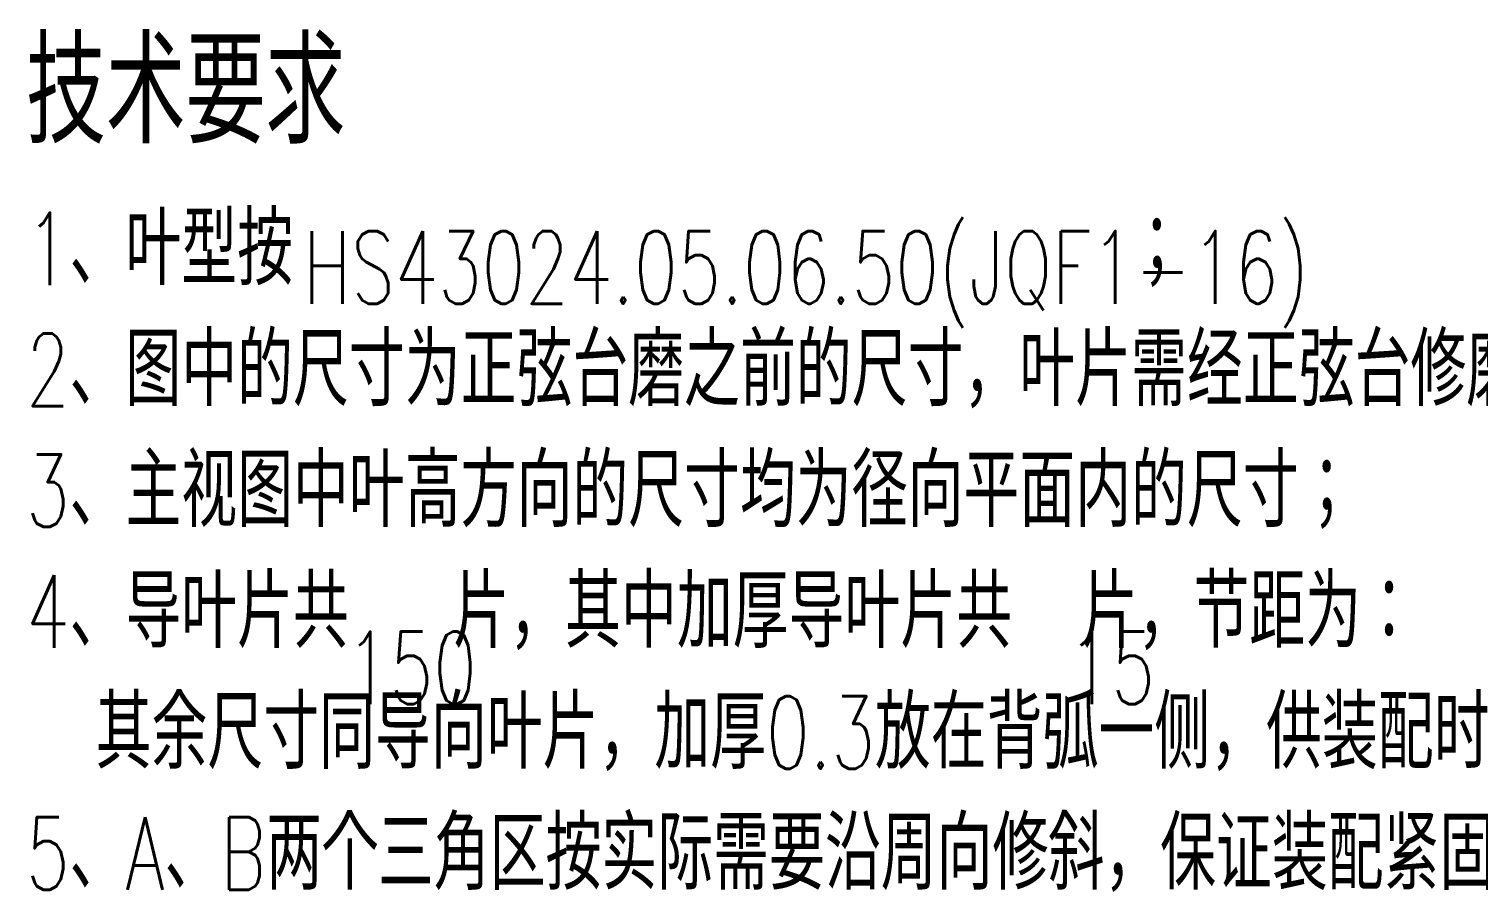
# Model space of a CAD drawing. Header units: inches. Extents: x 1744 to 2164, y 494 to 791.
# Drawn here: x 1972.2 to 2042.1, y 565.5 to 607.2 of the extents above; entities that cross this region are included whole.
import ezdxf

# ---------------------------------------------------------------- set-up
doc = ezdxf.new("R2010")
doc.units = ezdxf.units.IN
doc.header["$MEASUREMENT"] = 0
doc.layers.add('6文字层', color=3, linetype='Continuous', lineweight=0)
doc.styles.add('HCTC', font='ROMANS.SHX', dxfattribs={"width": 0.7, "bigfont": 'INTECAD.SHX'})

# ---------------------------------------------------------------- blocks, each defined once
blk = doc.blocks.new('导叶12.5-54.7')
at = {"layer": '6文字层', "style": 'HCTC', "width": 0.7}
for tag, p, rotation in [('HG3', (245.1, 257.344), 90), ('Δ', (196.472, 250.062), 48.86675), ('HG4', (262.497, 241.759), 90), ('RG3', (98.777, 234.445), 319.97068), ('HG1', (43.936, 225.774), 90), ('HG2', (120.684, 225.135), 90), ('HG', (132.649, 223.032), 90), ('RG1', (60.064, 210.444), 39.6842), ('RG2', (102.246, 214.338), 319.97068), ('H', (33.912, 206.154), 90), ('HLEJ', (44.136, 182.992), 90), ('HLE', (132.649, 184.612), 90), ('YH', (320.989, 157.348), 73.18609), ('D1', (33.912, 145.855), 90), ('LP1', (287.476, 140.788), 324.64514), ('LP2', (283.338, 133.871), 324.64514), ('安装角B', (315.001, 125.33), 28.44296), ('L', (300.237, 115.769), 321.83786), ('菱形角', (63.365, 50.535), 79.9546), ('B', (102.572, 52.85), 90), ('YS', (40.59, 48.022), 69.38738), ('YD', (50.182, 47.955), 69.38738), ('P', (116.951, 41.605), 69.38738), ('Q', (99.513, 21.59), 69.38738)]:
    blk.add_attdef(tag, p, '', height=3.5, rotation=rotation, dxfattribs=at)
for tag, p in [('AG', (72.28, 232.741)), ('RLE2', (231.393, 196.52)), ('RLE1', (197.171, 195.057)), ('ALE', (80.452, 182.117)), ('AB', (103.738, 182.117)), ('RLE3', (197.171, 181.334)), ('RLE4', (231.393, 181.334)), ('A', (78.333, 153.486)), ('叶型号', (215.938, 95.331)), ('叶片数', (218.013, 76.01)), ('厚叶', (252.819, 76.01)), ('PH', (274.102, 76.01)), ('QH', (297.122, 76.01))]:
    blk.add_attdef(tag, p, '', height=3.5, dxfattribs=at)

msp = doc.modelspace()

# ---------------------------------------------------------------- texts
at = {"layer": '6文字层', "insert": (1972.06, 606.638), "char_height": 3.5, "width": 116.24473, "attachment_point": 1, "style": 'HCTC'}
msp.add_mtext('{\\H1.429x;技术要求\\P}1、叶型按                        ；\\P2、图中的尺寸为正弦台磨之前的尺寸，叶片需经正弦台修磨后方可进行叶片装配；\\P3、主视图中叶高方向的尺寸均为径向平面内的尺寸；\\P4、导叶片共   片，其中加厚导叶片共  片，节距为：         ，        ，\\P  其余尺寸同导向叶片，加厚0.3放在背弧一侧，供装配时调整用；\\P5、A、B两个三角区按实际需要沿周向修斜，保证装配紧固。', dxfattribs=at)

# ---------------------------------------------------------------- next in the draw order: block references
at = {"layer": '6文字层'}
ref = msp.add_blockref('导叶12.5-54.7', (1769.494, 498.573), dxfattribs=at)
ref.add_attrib('叶型号', 'HS43024.05.06.50(JQF1-16)', (1985.433, 593.904), dxfattribs={"height": 3.5, "style": 'HCTC', "width": 0.7})
ref.add_attrib('叶片数', '150', (1987.507, 574.583), dxfattribs={"height": 3.5, "style": 'HCTC', "width": 0.7})
ref.add_attrib('厚叶', '15', (2022.313, 574.583), dxfattribs={"height": 3.5, "style": 'HCTC', "width": 0.7})

doc.saveas('drawing.dxf')
